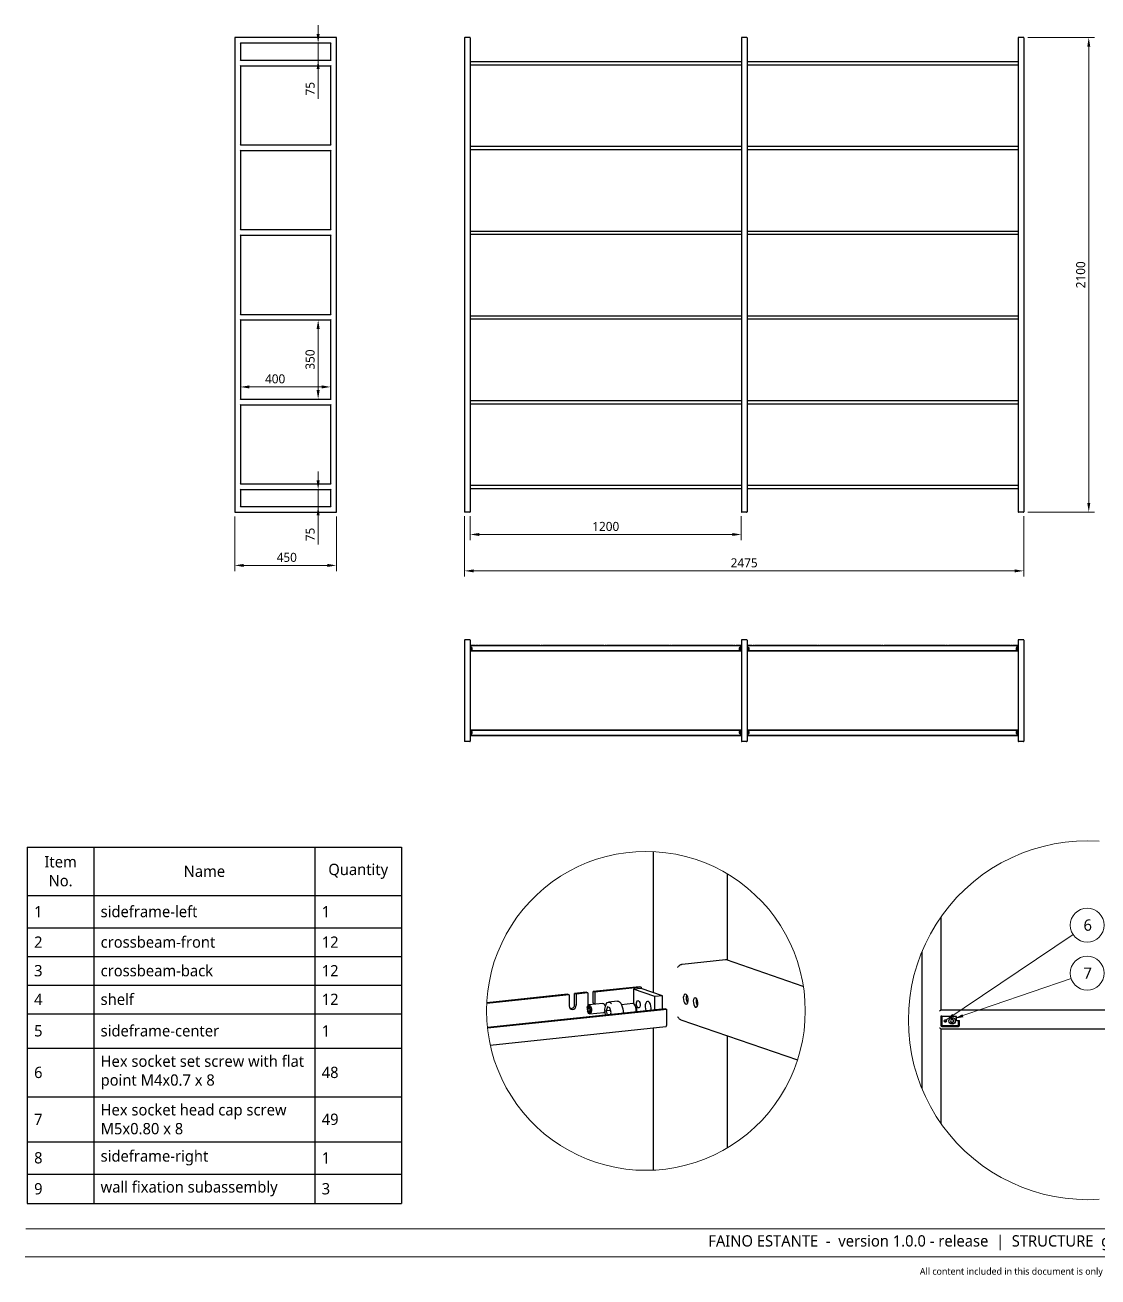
# Model space of a CAD drawing. Header units: inches. Extents: x 6 to 1987, y -21 to 287.
# Drawn here: x 282 to 519.4, y 5.5 to 282.5 of the extents above; entities that cross this region are included whole.
import ezdxf

# ---------------------------------------------------------------- set-up
doc = ezdxf.new("R2010")
doc.units = ezdxf.units.IN
doc.header["$LTSCALE"] = 12.7
doc.header["$MEASUREMENT"] = 0
doc.header["$PDMODE"] = 33
doc.header["$PDSIZE"] = 1
for name, color, linetype, lineweight in [('ANNOTATION_LINES', 7, 'Continuous', 13), ('ANNOTATION_TEXT', 7, 'Continuous', 25), ('BORDER_FRAME', 7, 'Continuous', 15), ('DETAIL_VIEW_BORDER', 7, 'Continuous', 15), ('SKETCHED_GEOMETRY', 251, 'Continuous', 13), ('VIEW_HATCHES', 7, 'Continuous', 13), ('Visible', 7, 'Continuous', 25)]:
    doc.layers.add(name, color=color, linetype=linetype, lineweight=lineweight)
doc.layers.add('TABLES', color=7, linetype='Continuous')
doc.styles.add('Onshape-Standard', font='NotoSans-Regular.ttf')
doc.styles.add('Onshape-Standard-BomTable-DataRow', font='Open Sans')
doc.styles.add('Onshape-Standard-BomTable-HeaderRow', font='Open Sans')
doc.styles.add('Onshape-Standard-Dimension', font='OpenSans-Regular.ttf')
doc.styles.add('Onshape-Standard-NoteStyle', font='Open Sans', dxfattribs={"height": 2.5})
doc.dimstyles.new('Onshape-ISO-25$0', dxfattribs={"dimtxt": 2, "dimasz": 2, "dimexe": 1.25, "dimexo": 1, "dimgap": 0.75, "dimtad": 1, "dimtxsty": 'Onshape-Standard-Dimension', "dimcen": 2.5, "dimclrd": 251, "dimclre": 251, "dimclrt": 251, "dimadec": 1, "dimazin": 0, "dimtfac": 1, "dimtmove": 0, "dimatfit": 3, "dimfxl": 1, "dimlwd": 13, "dimlwe": 13, "dimarcsym": 0})

# ---------------------------------------------------------------- blocks, each defined once
blk = doc.blocks.new('*T1')
at = {"layer": 'TABLES', "color": 0, "linetype": 'ByBlock', "lineweight": -2}
for p, q in [((0, 0), (82.82, 0)), ((0, 0), (0, -78.81)), ((14.72, 0), (14.72, -78.81)), ((63.65, 0), (63.65, -78.81)), ((82.82, 0), (82.82, -78.81)), ((0, -10.65), (82.82, -10.65)), ((0, -17.82), (82.82, -17.82)), ((0, -24.15), (82.82, -24.15)), ((0, -30.49), (82.82, -30.49)), ((0, -36.82), (82.82, -36.82)), ((0, -44.42), (82.82, -44.42)), ((0, -55.25), (82.82, -55.25)), ((0, -65.14), (82.82, -65.14)), ((0, -72.31), (82.82, -72.31)), ((0, -78.81), (82.82, -78.81))]:
    blk.add_line(p, q, dxfattribs=at)
at = {"layer": 'TABLES', "color": 0, "char_height": 2.5}
for s, insert, width, attachment_point, style in [('{Item No.}', (7.36, -5.33), 11.7168, 5, 'Onshape-Standard-BomTable-HeaderRow'), ('{Name}', (39.18, -5.33), 45.9346, 5, 'Onshape-Standard-BomTable-HeaderRow'), ('{Quantity}', (73.23, -5.33), 16.1672, 5, 'Onshape-Standard-BomTable-HeaderRow'), ('{1}', (1.5, -14.24), 11.7168, 4, 'Onshape-Standard-BomTable-DataRow'), ('{sideframe-left}', (16.22, -14.24), 45.9346, 4, 'Onshape-Standard-BomTable-DataRow'), ('{1}', (65.15, -14.24), 16.1672, 4, 'Onshape-Standard-BomTable-DataRow'), ('{2}', (1.5, -20.99), 11.7168, 4, 'Onshape-Standard-BomTable-DataRow'), ('{crossbeam-front}', (16.22, -20.99), 45.9346, 4, 'Onshape-Standard-BomTable-DataRow'), ('{12}', (65.15, -20.99), 16.1672, 4, 'Onshape-Standard-BomTable-DataRow'), ('{3}', (1.5, -27.32), 11.7168, 4, 'Onshape-Standard-BomTable-DataRow'), ('{crossbeam-back}', (16.22, -27.32), 45.9346, 4, 'Onshape-Standard-BomTable-DataRow'), ('{12}', (65.15, -27.32), 16.1672, 4, 'Onshape-Standard-BomTable-DataRow'), ('{4}', (1.5, -33.65), 11.7168, 4, 'Onshape-Standard-BomTable-DataRow'), ('{shelf}', (16.22, -33.65), 45.9346, 4, 'Onshape-Standard-BomTable-DataRow'), ('{12}', (65.15, -33.65), 16.1672, 4, 'Onshape-Standard-BomTable-DataRow'), ('{5}', (1.5, -40.62), 11.7168, 4, 'Onshape-Standard-BomTable-DataRow'), ('{sideframe-center}', (16.22, -40.62), 45.9346, 4, 'Onshape-Standard-BomTable-DataRow'), ('{1}', (65.15, -40.62), 16.1672, 4, 'Onshape-Standard-BomTable-DataRow'), ('{Hex socket set screw with flat point M4x0.7 x 8}', (16.22, -49.83), 45.9346, 4, 'Onshape-Standard-BomTable-DataRow'), ('{6}', (1.5, -49.83), 11.7168, 4, 'Onshape-Standard-BomTable-DataRow'), ('{48}', (65.15, -49.83), 16.1672, 4, 'Onshape-Standard-BomTable-DataRow'), ('{Hex socket head cap screw M5x0.80 x 8}', (16.22, -60.19), 45.9346, 4, 'Onshape-Standard-BomTable-DataRow'), ('{7}', (1.5, -60.19), 11.7168, 4, 'Onshape-Standard-BomTable-DataRow'), ('{49}', (65.15, -60.19), 16.1672, 4, 'Onshape-Standard-BomTable-DataRow'), ('{8}', (1.5, -68.72), 11.7168, 4, 'Onshape-Standard-BomTable-DataRow'), ('{sideframe-right}', (16.22, -68.72), 45.9346, 4, 'Onshape-Standard-BomTable-DataRow'), ('{1}', (65.15, -68.72), 16.1672, 4, 'Onshape-Standard-BomTable-DataRow'), ('{9}', (1.5, -75.56), 11.7168, 4, 'Onshape-Standard-BomTable-DataRow'), ('{wall fixation subassembly}', (16.22, -75.56), 45.9346, 4, 'Onshape-Standard-BomTable-DataRow'), ('{3}', (65.15, -75.56), 16.1672, 4, 'Onshape-Standard-BomTable-DataRow')]:
    blk.add_mtext(s, dxfattribs=dict(at, insert=insert, width=width, attachment_point=attachment_point, style=style))
blk = doc.blocks.new('*D2')
at = {"layer": 'ANNOTATION_TEXT', "color": 251, "lineweight": 13}
for p, q in [((503.95, 279.74), (518.66, 279.74)), ((517.41, 176.74), (517.41, 277.74)), ((503.95, 174.74), (518.66, 174.74))]:
    blk.add_line(p, q, dxfattribs=at)
at = {"layer": 'ANNOTATION_TEXT', "color": 251}
for points in [[(517.74, 277.74), (517.08, 277.74), (517.41, 279.74)], [(517.08, 176.74), (517.74, 176.74), (517.41, 174.74)]]:
    blk.add_solid(points, dxfattribs=at)
at = {"layer": 'Defpoints', "color": 0}
for p in [(502.95, 279.74), (517.41, 279.74), (502.95, 174.74)]:
    blk.add_point(p, dxfattribs=at)
at = {"layer": 'ANNOTATION_TEXT', "color": 251, "insert": (515.63, 227.24), "char_height": 2, "attachment_point": 5, "rotation": 90, "style": 'Onshape-Standard-Dimension'}
blk.add_mtext('2100', dxfattribs=at)
blk = doc.blocks.new('*D3')
at = {"layer": 'ANNOTATION_TEXT', "color": 251, "lineweight": 13}
for p, q in [((328.4, 173.74), (328.4, 161.7)), ((350.9, 173.74), (350.9, 161.7)), ((330.4, 162.95), (348.9, 162.95))]:
    blk.add_line(p, q, dxfattribs=at)
at = {"layer": 'ANNOTATION_TEXT', "color": 251}
for points in [[(330.4, 163.28), (330.4, 162.61), (328.4, 162.95)], [(348.9, 162.61), (348.9, 163.28), (350.9, 162.95)]]:
    blk.add_solid(points, dxfattribs=at)
at = {"layer": 'Defpoints', "color": 0}
for p in [(328.4, 174.74), (350.9, 174.74), (350.9, 162.95)]:
    blk.add_point(p, dxfattribs=at)
at = {"layer": 'ANNOTATION_TEXT', "color": 251, "insert": (339.93, 164.72), "char_height": 2, "attachment_point": 5, "style": 'Onshape-Standard-Dimension'}
blk.add_mtext('450', dxfattribs=at)
blk = doc.blocks.new('*D4')
at = {"layer": 'ANNOTATION_TEXT', "color": 251, "lineweight": 13}
for p, q in [((346.87, 181.74), (346.87, 183.74)), ((345.87, 179.74), (345.62, 179.74)), ((346.87, 175.99), (346.87, 179.74)), ((345.87, 175.99), (345.62, 175.99)), ((346.87, 175.99), (346.87, 167.59)), ((346.87, 173.99), (346.87, 171.99))]:
    blk.add_line(p, q, dxfattribs=at)
at = {"layer": 'ANNOTATION_TEXT', "color": 251}
for points in [[(346.53, 181.74), (347.2, 181.74), (346.87, 179.74)], [(347.2, 173.99), (346.53, 173.99), (346.87, 175.99)]]:
    blk.add_solid(points, dxfattribs=at)
at = {"layer": 'Defpoints', "color": 0}
for p in [(346.87, 179.74), (346.87, 179.74), (346.87, 175.99)]:
    blk.add_point(p, dxfattribs=at)
at = {"layer": 'ANNOTATION_TEXT', "color": 251, "insert": (345.1, 169.79), "char_height": 2, "attachment_point": 5, "rotation": 90, "style": 'Onshape-Standard-Dimension'}
blk.add_mtext('75', dxfattribs=at)
blk = doc.blocks.new('*D5')
at = {"layer": 'ANNOTATION_TEXT', "color": 251, "lineweight": 13}
for p, q in [((329.65, 200.74), (329.65, 203.68)), ((331.65, 202.43), (347.65, 202.43)), ((349.65, 200.74), (349.65, 203.68))]:
    blk.add_line(p, q, dxfattribs=at)
at = {"layer": 'ANNOTATION_TEXT', "color": 251}
for points in [[(331.65, 202.77), (331.65, 202.1), (329.65, 202.43)], [(347.65, 202.1), (347.65, 202.77), (349.65, 202.43)]]:
    blk.add_solid(points, dxfattribs=at)
at = {"layer": 'Defpoints', "color": 0}
for p in [(349.65, 202.43), (329.65, 199.74), (349.65, 199.74)]:
    blk.add_point(p, dxfattribs=at)
at = {"layer": 'ANNOTATION_TEXT', "color": 251, "insert": (337.35, 204.21), "char_height": 2, "attachment_point": 5, "style": 'Onshape-Standard-Dimension'}
blk.add_mtext('400', dxfattribs=at)
blk = doc.blocks.new('*D6')
at = {"layer": 'ANNOTATION_TEXT', "color": 251, "lineweight": 13}
for p, q in [((348.65, 217.24), (345.62, 217.24)), ((346.87, 201.74), (346.87, 215.24)), ((348.65, 199.74), (345.62, 199.74))]:
    blk.add_line(p, q, dxfattribs=at)
at = {"layer": 'ANNOTATION_TEXT', "color": 251}
for points in [[(347.2, 215.24), (346.53, 215.24), (346.87, 217.24)], [(346.53, 201.74), (347.2, 201.74), (346.87, 199.74)]]:
    blk.add_solid(points, dxfattribs=at)
at = {"layer": 'Defpoints', "color": 0}
for p in [(346.87, 217.24), (349.65, 217.24), (349.65, 199.74)]:
    blk.add_point(p, dxfattribs=at)
at = {"layer": 'ANNOTATION_TEXT', "color": 251, "insert": (345.09, 208.49), "char_height": 2, "attachment_point": 5, "rotation": 90, "style": 'Onshape-Standard-Dimension'}
blk.add_mtext('350', dxfattribs=at)
blk = doc.blocks.new('*D7')
at = {"layer": 'ANNOTATION_TEXT', "color": 251, "lineweight": 13}
for p, q in [((346.87, 280.49), (346.87, 282.49)), ((345.87, 278.49), (345.62, 278.49)), ((346.87, 278.49), (346.87, 274.74)), ((345.87, 274.74), (345.62, 274.74)), ((346.87, 274.74), (346.87, 266.2)), ((346.87, 272.74), (346.87, 270.74))]:
    blk.add_line(p, q, dxfattribs=at)
at = {"layer": 'ANNOTATION_TEXT', "color": 251}
for points in [[(346.53, 280.49), (347.2, 280.49), (346.87, 278.49)], [(347.2, 272.74), (346.53, 272.74), (346.87, 274.74)]]:
    blk.add_solid(points, dxfattribs=at)
at = {"layer": 'Defpoints', "color": 0}
for p in [(346.87, 278.49), (346.87, 274.74), (346.87, 274.74)]:
    blk.add_point(p, dxfattribs=at)
at = {"layer": 'ANNOTATION_TEXT', "color": 251, "insert": (345.1, 268.4), "char_height": 2, "attachment_point": 5, "rotation": 90, "style": 'Onshape-Standard-Dimension'}
blk.add_mtext('75', dxfattribs=at)
blk = doc.blocks.new('*D8')
at = {"layer": 'ANNOTATION_TEXT', "color": 251, "lineweight": 13}
for p, q in [((380.52, 173.81), (380.52, 168.54)), ((440.52, 173.81), (440.52, 168.54)), ((382.52, 169.79), (438.52, 169.79))]:
    blk.add_line(p, q, dxfattribs=at)
at = {"layer": 'ANNOTATION_TEXT', "color": 251}
for points in [[(382.52, 170.12), (382.52, 169.46), (380.52, 169.79)], [(438.52, 169.46), (438.52, 170.12), (440.52, 169.79)]]:
    blk.add_solid(points, dxfattribs=at)
at = {"layer": 'Defpoints', "color": 0}
for p in [(380.52, 174.81), (440.52, 174.81), (440.52, 169.79)]:
    blk.add_point(p, dxfattribs=at)
at = {"layer": 'ANNOTATION_TEXT', "color": 251, "insert": (410.52, 171.56), "char_height": 2, "attachment_point": 5, "style": 'Onshape-Standard-Dimension'}
blk.add_mtext('1200', dxfattribs=at)
blk = doc.blocks.new('*D9')
at = {"layer": 'ANNOTATION_TEXT', "color": 251, "lineweight": 13}
for p, q in [((379.27, 173.81), (379.27, 160.49)), ((503.02, 173.81), (503.02, 160.49)), ((381.27, 161.74), (501.02, 161.74))]:
    blk.add_line(p, q, dxfattribs=at)
at = {"layer": 'ANNOTATION_TEXT', "color": 251}
for points in [[(381.27, 162.07), (381.27, 161.4), (379.27, 161.74)], [(501.02, 161.4), (501.02, 162.07), (503.02, 161.74)]]:
    blk.add_solid(points, dxfattribs=at)
at = {"layer": 'Defpoints', "color": 0}
for p in [(379.27, 174.81), (503.02, 174.81), (503.02, 161.74)]:
    blk.add_point(p, dxfattribs=at)
at = {"layer": 'ANNOTATION_TEXT', "color": 251, "insert": (441.15, 163.51), "char_height": 2, "attachment_point": 5, "style": 'Onshape-Standard-Dimension'}
blk.add_mtext('2475', dxfattribs=at)

msp = doc.modelspace()

# ---------------------------------------------------------------- linework, layer by layer
at = {"layer": 'ANNOTATION_LINES', "color": 251}
for p, q in [((485.75752, 62.34617, -369.25372), (513.95504, 81.27088, 369.25372)), ((487.65737, 62.68513, -368.87872), (513.52044, 71.52804, 368.87872))]:
    msp.add_line(p, q, dxfattribs=at)
for centre in [(517.06877, 83.36066), (517.06877, 72.74125)]:
    msp.add_circle(centre, 3.75, dxfattribs=at)
for points in [[(487.60394, 63.18394), (485.75752, 62.34617), (487.23242, 63.7375)], [(489.65765, 63.01677), (487.65737, 62.68513), (489.44197, 63.64758)]]:
    msp.add_solid(points, dxfattribs=at)
at = {"layer": 'BORDER_FRAME'}
msp.add_line((682, 10), (282, 10), dxfattribs=at)
at = {"layer": 'DETAIL_VIEW_BORDER', "flags": 128}
msp.add_lwpolyline([(519.67523, 101.96716), (517.1822, 102.04551), (514.68917, 101.96716), (512.20599, 101.73243), (509.74244, 101.34224), (507.30825, 100.79814), (504.91303, 100.10226), (502.56623, 99.25736), (500.27712, 98.26677), (498.05472, 97.1344), (495.9078, 95.86472), (493.84485, 94.46274), (491.874, 92.93399), (490.00303, 91.28451), (488.23933, 89.52081), (486.58984, 87.64984), (485.0611, 85.67899), (483.65912, 83.61603), (482.38944, 81.46912), (481.25707, 79.24672), (480.26648, 76.95761), (479.42158, 74.61081), (478.7257, 72.21559), (478.1816, 69.7814), (477.79141, 67.31785), (477.55668, 64.83466), (477.47833, 62.34164), (477.55668, 59.84861), (477.79141, 57.36542), (478.1816, 54.90187), (478.7257, 52.46769), (479.42158, 50.07247), (480.26648, 47.72567), (481.25707, 45.43655), (482.38944, 43.21415), (483.65912, 41.06724), (485.0611, 39.00429), (486.58984, 37.03344), (488.23933, 35.16247), (490.00303, 33.39876), (491.874, 31.74928), (493.84485, 30.22053), (495.9078, 28.81855), (498.05472, 27.54887), (500.27712, 26.4165), (502.56623, 25.42591), (504.91303, 24.58101), (507.30825, 23.88514), (509.74244, 23.34103), (512.20599, 22.95085), (514.68917, 22.71612), (517.1822, 22.63777), (519.67523, 22.71612)], dxfattribs=at)
msp.add_lwpolyline([(454.67054, 64.39865), (454.60094, 66.61322), (454.39243, 68.81905), (454.04582, 71.00743), (453.56249, 73.16973), (452.94434, 75.29742), (452.19381, 77.38209), (451.31387, 79.41553), (450.30798, 81.3897), (449.18011, 83.29681), (447.93473, 85.12934), (446.57673, 86.88006), (445.11149, 88.54205), (443.54478, 90.10876), (441.88278, 91.574), (440.13207, 92.932), (438.29954, 94.17739), (436.39242, 95.30525), (434.41825, 96.31114), (432.38482, 97.19109), (430.30014, 97.94161), (428.17246, 98.55976), (426.01016, 99.0431), (423.82177, 99.3897), (421.61594, 99.59821), (419.40137, 99.66781), (417.1868, 99.59821), (414.98098, 99.3897), (412.79259, 99.0431), (410.63029, 98.55976), (408.5026, 97.94161), (406.41793, 97.19109), (404.38449, 96.31114), (402.41033, 95.30525), (400.50321, 94.17739), (398.67068, 92.932), (396.91996, 91.574), (395.25797, 90.10876), (393.69126, 88.54205), (392.22602, 86.88006), (390.86802, 85.12934), (389.62264, 83.29681), (388.49477, 81.3897), (387.48888, 79.41553), (386.60894, 77.38209), (385.85841, 75.29742), (385.24026, 73.16973), (384.75693, 71.00743), (384.41032, 68.81905), (384.20181, 66.61322), (384.13221, 64.39865), (384.20181, 62.18408), (384.41032, 59.97825), (384.75693, 57.78987), (385.24026, 55.62756), (385.85841, 53.49988), (386.60894, 51.4152), (387.48888, 49.38177), (388.49477, 47.4076), (389.62264, 45.50049), (390.86802, 43.66796), (392.22602, 41.91724), (393.69126, 40.25525), (395.25797, 38.68854), (396.91996, 37.22329), (398.67068, 35.8653), (400.50321, 34.61991), (402.41033, 33.49205), (404.38449, 32.48616), (406.41793, 31.60621), (408.5026, 30.85568), (410.63029, 30.23753), (412.79259, 29.7542), (414.98098, 29.40759), (417.1868, 29.19908), (419.40137, 29.12949), (421.61594, 29.19908), (423.82177, 29.40759), (426.01016, 29.7542), (428.17246, 30.23753), (430.30014, 30.85568), (432.38482, 31.60621), (434.41825, 32.48616), (436.39242, 33.49205), (438.29954, 34.61991), (440.13207, 35.8653), (441.88278, 37.22329), (443.54478, 38.68854), (445.11149, 40.25525), (446.57673, 41.91724), (447.93473, 43.66796), (449.18011, 45.50049), (450.30798, 47.4076), (451.31387, 49.38177), (452.19381, 51.4152), (452.94434, 53.49988), (453.56249, 55.62756), (454.04582, 57.78987), (454.39243, 59.97825), (454.60094, 62.18408)], close=True, dxfattribs=at)
at = {"layer": 'SKETCHED_GEOMETRY'}
msp.add_line((682, 16.17802), (282.16999, 16.17802), dxfattribs=at)
at = {"layer": 'VIEW_HATCHES', "color": 7, "linetype": 'Continuous', "lineweight": 13}
msp.add_line((486.91248, 60.92951), (486.7851, 61.17951), dxfattribs=at)
at = {"layer": 'Visible'}
for p, q in [((350.90158, 279.73944), (328.40158, 279.73944)), ((328.40158, 279.73944), (328.40158, 174.73944)), ((328.40158, 279.73944), (328.47658, 279.66444)), ((350.90158, 279.73944), (350.82658, 279.66444)), ((350.90158, 174.73944), (350.90158, 279.73944)), ((380.4498, 279.73944), (379.3498, 279.73944)), ((441.6998, 279.73944), (440.5998, 279.73944)), ((502.9498, 279.73944), (501.8498, 279.73944)), ((329.57658, 278.56444), (329.65158, 278.48944)), ((349.65158, 278.48944), (329.65158, 278.48944)), ((329.65158, 278.48944), (329.65158, 274.73944)), ((349.72658, 278.56444), (349.65158, 278.48944)), ((349.65158, 274.73944), (349.65158, 278.48944)), ((379.2748, 279.66444), (379.2748, 174.81444)), ((380.5248, 279.66444), (380.5248, 174.81444)), ((440.5248, 279.66444), (440.5248, 174.81444)), ((441.7748, 279.66444), (441.7748, 174.81444)), ((501.7748, 279.66444), (501.7748, 174.81444)), ((503.0248, 279.66444), (503.0248, 174.81444)), ((329.65158, 274.73944), (329.57658, 274.66444)), ((329.65158, 274.73944), (349.65158, 274.73944)), ((349.72658, 274.66444), (349.65158, 274.73944)), ((440.5248, 274.33944), (380.5248, 274.33944)), ((501.7748, 274.33944), (441.7748, 274.33944)), ((329.57658, 273.56444), (329.65158, 273.48944)), ((329.65158, 273.48944), (329.65158, 255.98944)), ((329.65158, 273.48944), (349.65158, 273.48944)), ((349.65158, 273.48944), (349.72658, 273.56444)), ((349.65158, 255.98944), (349.65158, 273.48944)), ((440.5248, 273.63944), (380.5248, 273.63944)), ((501.7748, 273.63944), (441.7748, 273.63944)), ((329.65158, 255.98944), (329.57658, 255.91444)), ((329.57658, 254.81444), (329.65158, 254.73944)), ((329.65158, 255.98944), (349.65158, 255.98944)), ((349.72658, 255.91444), (349.65158, 255.98944)), ((349.65158, 254.73944), (349.72658, 254.81444)), ((440.5248, 255.58944), (380.5248, 255.58944)), ((440.5248, 254.88944), (380.5248, 254.88944)), ((501.7748, 255.58944), (441.7748, 255.58944)), ((501.7748, 254.88944), (441.7748, 254.88944)), ((329.65158, 254.73944), (329.65158, 237.23944)), ((329.65158, 254.73944), (349.65158, 254.73944)), ((349.65158, 237.23944), (349.65158, 254.73944)), ((329.65158, 237.23944), (329.57658, 237.16444)), ((329.57658, 236.06444), (329.65158, 235.98944)), ((329.65158, 237.23944), (349.65158, 237.23944)), ((329.65158, 235.98944), (329.65158, 218.48944)), ((329.65158, 235.98944), (349.65158, 235.98944)), ((349.72658, 237.16444), (349.65158, 237.23944)), ((349.65158, 235.98944), (349.72658, 236.06444)), ((349.65158, 218.48944), (349.65158, 235.98944)), ((440.5248, 236.83944), (380.5248, 236.83944)), ((440.5248, 236.13944), (380.5248, 236.13944)), ((501.7748, 236.83944), (441.7748, 236.83944)), ((501.7748, 236.13944), (441.7748, 236.13944)), ((329.65158, 218.48944), (329.57658, 218.41444)), ((329.57658, 217.31444), (329.65158, 217.23944)), ((329.65158, 218.48944), (349.65158, 218.48944)), ((329.65158, 217.23944), (329.65158, 199.73944)), ((329.65158, 217.23944), (349.65158, 217.23944)), ((349.72658, 218.41444), (349.65158, 218.48944)), ((349.65158, 217.23944), (349.72658, 217.31444)), ((349.65158, 199.73944), (349.65158, 217.23944)), ((440.5248, 218.08944), (380.5248, 218.08944)), ((440.5248, 217.38944), (380.5248, 217.38944)), ((501.7748, 218.08944), (441.7748, 218.08944)), ((501.7748, 217.38944), (441.7748, 217.38944)), ((329.65158, 199.73944), (329.57658, 199.66444)), ((329.65158, 199.73944), (349.65158, 199.73944)), ((349.72658, 199.66444), (349.65158, 199.73944)), ((329.57658, 198.56444), (329.65158, 198.48944)), ((329.65158, 198.48944), (329.65158, 180.98944)), ((329.65158, 198.48944), (349.65158, 198.48944)), ((349.65158, 198.48944), (349.72658, 198.56444)), ((349.65158, 180.98944), (349.65158, 198.48944)), ((440.5248, 199.33944), (380.5248, 199.33944)), ((440.5248, 198.63944), (380.5248, 198.63944)), ((501.7748, 199.33944), (441.7748, 199.33944)), ((501.7748, 198.63944), (441.7748, 198.63944)), ((329.65158, 180.98944), (329.57658, 180.91444)), ((329.65158, 180.98944), (349.65158, 180.98944)), ((349.72658, 180.91444), (349.65158, 180.98944)), ((440.5248, 180.58944), (380.5248, 180.58944)), ((501.7748, 180.58944), (441.7748, 180.58944)), ((329.57658, 179.81444), (329.65158, 179.73944)), ((329.65158, 179.73944), (329.65158, 175.98944)), ((329.65158, 179.73944), (349.65158, 179.73944)), ((349.65158, 179.73944), (349.72658, 179.81444)), ((349.65158, 175.98944), (349.65158, 179.73944)), ((440.5248, 179.88944), (380.5248, 179.88944)), ((501.7748, 179.88944), (441.7748, 179.88944)), ((328.40158, 174.73944), (328.47658, 174.81444)), ((328.40158, 174.73944), (350.90158, 174.73944)), ((329.57658, 175.91444), (329.65158, 175.98944)), ((329.65158, 175.98944), (349.65158, 175.98944)), ((349.72658, 175.91444), (349.65158, 175.98944)), ((350.90158, 174.73944), (350.82658, 174.81444)), ((380.4498, 174.73944), (379.3498, 174.73944)), ((441.6998, 174.73944), (440.5998, 174.73944)), ((502.9498, 174.73944), (501.8498, 174.73944)), ((379.2748, 146.43272), (379.2748, 124.08272)), ((380.4498, 146.50772), (379.3498, 146.50772)), ((380.5248, 146.43272), (380.5248, 124.08272)), ((381.6998, 145.25772), (380.5248, 145.25772)), ((381.6998, 145.18272), (380.5248, 145.18272)), ((380.7248, 144.20772), (380.5248, 144.20772)), ((440.5248, 144.08272), (380.5248, 144.08272)), ((380.7248, 144.20772), (380.7248, 145.18272)), ((380.9498, 144.72022), (380.7248, 144.72022)), ((380.7248, 144.29522), (380.9498, 144.29522)), ((380.7248, 144.08272), (380.7248, 144.20772)), ((380.9748, 144.32022), (380.9748, 144.69522)), ((381.6998, 145.18272), (381.6998, 145.25772)), ((381.6998, 145.25772), (381.8748, 145.25772)), ((381.8748, 145.18272), (381.6998, 145.18272)), ((381.8748, 145.18272), (381.8748, 145.25772)), ((382.1748, 145.25772), (381.8748, 145.25772)), ((382.1748, 145.18272), (381.8748, 145.18272)), ((382.1748, 145.18272), (382.1748, 145.25772)), ((382.1748, 145.25772), (382.3498, 145.25772)), ((382.3498, 145.18272), (382.1748, 145.18272)), ((395.9498, 145.25772), (382.3498, 145.25772)), ((382.3498, 145.18272), (382.3498, 145.25772)), ((395.9498, 145.18272), (382.3498, 145.18272)), ((395.9498, 145.18272), (395.9498, 145.25772)), ((395.9498, 145.25772), (396.1248, 145.25772)), ((396.1248, 145.18272), (395.9498, 145.18272)), ((396.1248, 145.18272), (396.1248, 145.25772)), ((396.4248, 145.25772), (396.1248, 145.25772)), ((396.4248, 145.18272), (396.1248, 145.18272)), ((396.4248, 145.18272), (396.4248, 145.25772)), ((396.4248, 145.25772), (396.5998, 145.25772)), ((396.5998, 145.18272), (396.4248, 145.18272)), ((396.5998, 145.18272), (396.5998, 145.25772)), ((410.1998, 145.25772), (396.5998, 145.25772)), ((410.1998, 145.18272), (396.5998, 145.18272)), ((410.1998, 145.18272), (410.1998, 145.25772)), ((410.1998, 145.25772), (410.3748, 145.25772)), ((410.3748, 145.18272), (410.1998, 145.18272)), ((410.6748, 145.25772), (410.3748, 145.25772)), ((410.3748, 145.18272), (410.3748, 145.25772)), ((410.6748, 145.18272), (410.3748, 145.18272)), ((410.6748, 145.18272), (410.6748, 145.25772)), ((410.6748, 145.25772), (410.8498, 145.25772)), ((410.8498, 145.18272), (410.6748, 145.18272)), ((410.8498, 145.18272), (410.8498, 145.25772)), ((424.4498, 145.25772), (410.8498, 145.25772)), ((424.4498, 145.18272), (410.8498, 145.18272)), ((424.4498, 145.18272), (424.4498, 145.25772)), ((424.4498, 145.25772), (424.6248, 145.25772)), ((424.6248, 145.18272), (424.4498, 145.18272)), ((424.6248, 145.18272), (424.6248, 145.25772)), ((424.9248, 145.25772), (424.6248, 145.25772)), ((424.9248, 145.18272), (424.6248, 145.18272)), ((424.9248, 145.18272), (424.9248, 145.25772)), ((424.9248, 145.25772), (425.0998, 145.25772)), ((425.0998, 145.18272), (424.9248, 145.18272)), ((425.0998, 145.18272), (425.0998, 145.25772)), ((438.6998, 145.25772), (425.0998, 145.25772)), ((438.6998, 145.18272), (425.0998, 145.18272)), ((438.6998, 145.18272), (438.6998, 145.25772)), ((438.6998, 145.25772), (438.8748, 145.25772)), ((438.8748, 145.18272), (438.6998, 145.18272)), ((438.8748, 145.18272), (438.8748, 145.25772)), ((439.1748, 145.25772), (438.8748, 145.25772)), ((439.1748, 145.18272), (438.8748, 145.18272)), ((439.1748, 145.18272), (439.1748, 145.25772)), ((439.1748, 145.25772), (439.3498, 145.25772)), ((439.3498, 145.18272), (439.1748, 145.18272)), ((440.5248, 145.25772), (439.3498, 145.25772)), ((439.3498, 145.18272), (439.3498, 145.25772)), ((440.5248, 145.18272), (439.3498, 145.18272)), ((440.0748, 144.69522), (440.0748, 144.32022)), ((440.3248, 144.72022), (440.0998, 144.72022)), ((440.0998, 144.29522), (440.3248, 144.29522)), ((440.3248, 144.20772), (440.3248, 145.18272)), ((440.3248, 144.08272), (440.3248, 144.20772)), ((440.5248, 144.20772), (440.3248, 144.20772)), ((440.5248, 146.43272), (440.5248, 124.08272)), ((441.6998, 146.50772), (440.5998, 146.50772)), ((441.7748, 146.43272), (441.7748, 124.08272)), ((442.9498, 145.25772), (441.7748, 145.25772)), ((442.9498, 145.18272), (441.7748, 145.18272)), ((441.9748, 144.20772), (441.7748, 144.20772)), ((501.7748, 144.08272), (441.7748, 144.08272)), ((441.9748, 144.20772), (441.9748, 145.18272)), ((442.1998, 144.72022), (441.9748, 144.72022)), ((441.9748, 144.29522), (442.1998, 144.29522)), ((441.9748, 144.08272), (441.9748, 144.20772)), ((442.2248, 144.32022), (442.2248, 144.69522)), ((442.9498, 145.18272), (442.9498, 145.25772)), ((442.9498, 145.25772), (443.1248, 145.25772)), ((443.1248, 145.18272), (442.9498, 145.18272)), ((443.4248, 145.25772), (443.1248, 145.25772)), ((443.1248, 145.18272), (443.1248, 145.25772)), ((443.4248, 145.18272), (443.1248, 145.18272)), ((443.4248, 145.18272), (443.4248, 145.25772)), ((443.4248, 145.25772), (443.5998, 145.25772)), ((443.5998, 145.18272), (443.4248, 145.18272)), ((457.1998, 145.25772), (443.5998, 145.25772)), ((443.5998, 145.18272), (443.5998, 145.25772)), ((457.1998, 145.18272), (443.5998, 145.18272)), ((457.1998, 145.18272), (457.1998, 145.25772)), ((457.1998, 145.25772), (457.3748, 145.25772)), ((457.3748, 145.18272), (457.1998, 145.18272)), ((457.6748, 145.25772), (457.3748, 145.25772)), ((457.3748, 145.18272), (457.3748, 145.25772)), ((457.6748, 145.18272), (457.3748, 145.18272)), ((457.6748, 145.18272), (457.6748, 145.25772)), ((457.6748, 145.25772), (457.8498, 145.25772)), ((457.8498, 145.18272), (457.6748, 145.18272)), ((471.4498, 145.25772), (457.8498, 145.25772)), ((457.8498, 145.18272), (457.8498, 145.25772)), ((471.4498, 145.18272), (457.8498, 145.18272)), ((471.4498, 145.18272), (471.4498, 145.25772)), ((471.4498, 145.25772), (471.6248, 145.25772)), ((471.6248, 145.18272), (471.4498, 145.18272)), ((471.6248, 145.18272), (471.6248, 145.25772)), ((471.9248, 145.25772), (471.6248, 145.25772)), ((471.9248, 145.18272), (471.6248, 145.18272)), ((471.9248, 145.18272), (471.9248, 145.25772)), ((471.9248, 145.25772), (472.0998, 145.25772)), ((472.0998, 145.18272), (471.9248, 145.18272)), ((472.0998, 145.18272), (472.0998, 145.25772)), ((485.6998, 145.25772), (472.0998, 145.25772)), ((485.6998, 145.18272), (472.0998, 145.18272)), ((485.6998, 145.18272), (485.6998, 145.25772)), ((485.6998, 145.25772), (485.8748, 145.25772)), ((485.8748, 145.18272), (485.6998, 145.18272)), ((486.1748, 145.25772), (485.8748, 145.25772)), ((485.8748, 145.18272), (485.8748, 145.25772)), ((486.1748, 145.18272), (485.8748, 145.18272)), ((486.1748, 145.18272), (486.1748, 145.25772)), ((486.1748, 145.25772), (486.3498, 145.25772)), ((486.3498, 145.18272), (486.1748, 145.18272)), ((486.3498, 145.18272), (486.3498, 145.25772)), ((499.9498, 145.25772), (486.3498, 145.25772)), ((499.9498, 145.18272), (486.3498, 145.18272)), ((499.9498, 145.18272), (499.9498, 145.25772)), ((499.9498, 145.25772), (500.1248, 145.25772)), ((500.1248, 145.18272), (499.9498, 145.18272)), ((500.4248, 145.25772), (500.1248, 145.25772)), ((500.1248, 145.18272), (500.1248, 145.25772)), ((500.4248, 145.18272), (500.1248, 145.18272)), ((500.4248, 145.18272), (500.4248, 145.25772)), ((500.4248, 145.25772), (500.5998, 145.25772)), ((500.5998, 145.18272), (500.4248, 145.18272)), ((500.5998, 145.18272), (500.5998, 145.25772)), ((501.7748, 145.25772), (500.5998, 145.25772)), ((501.7748, 145.18272), (500.5998, 145.18272)), ((501.3248, 144.69522), (501.3248, 144.32022)), ((501.5748, 144.72022), (501.3498, 144.72022)), ((501.3498, 144.29522), (501.5748, 144.29522)), ((501.5748, 144.20772), (501.5748, 145.18272)), ((501.5748, 144.08272), (501.5748, 144.20772)), ((501.7748, 144.20772), (501.5748, 144.20772)), ((501.7748, 146.43272), (501.7748, 124.08272)), ((502.9498, 146.50772), (501.8498, 146.50772)), ((503.0248, 146.43272), (503.0248, 124.08272)), ((440.5248, 144.00772), (380.5248, 144.00772)), ((501.7748, 144.00772), (441.7748, 144.00772)), ((440.5248, 126.50772), (380.5248, 126.50772)), ((440.5248, 126.43272), (380.5248, 126.43272)), ((380.7248, 126.30772), (380.5248, 126.30772)), ((440.5248, 125.33272), (380.5248, 125.33272)), ((440.5248, 125.25772), (380.5248, 125.25772)), ((380.7248, 126.43272), (380.7248, 126.30772)), ((380.7248, 126.30772), (380.7248, 125.33272)), ((380.9498, 126.22022), (380.7248, 126.22022)), ((380.7248, 125.79522), (380.9498, 125.79522)), ((380.9748, 125.82022), (380.9748, 126.19522)), ((440.0748, 126.19522), (440.0748, 125.82022)), ((440.3248, 126.22022), (440.0998, 126.22022)), ((440.0998, 125.79522), (440.3248, 125.79522)), ((440.3248, 126.43272), (440.3248, 126.30772)), ((440.3248, 126.30772), (440.3248, 125.33272)), ((440.5248, 126.30772), (440.3248, 126.30772)), ((501.7748, 126.50772), (441.7748, 126.50772)), ((501.7748, 126.43272), (441.7748, 126.43272)), ((441.9748, 126.30772), (441.7748, 126.30772)), ((501.7748, 125.33272), (441.7748, 125.33272)), ((501.7748, 125.25772), (441.7748, 125.25772)), ((441.9748, 126.43272), (441.9748, 126.30772)), ((441.9748, 126.30772), (441.9748, 125.33272)), ((442.1998, 126.22022), (441.9748, 126.22022)), ((441.9748, 125.79522), (442.1998, 125.79522)), ((442.2248, 125.82022), (442.2248, 126.19522)), ((501.3248, 126.19522), (501.3248, 125.82022)), ((501.5748, 126.22022), (501.3498, 126.22022)), ((501.3498, 125.79522), (501.5748, 125.79522)), ((501.5748, 126.43272), (501.5748, 126.30772)), ((501.5748, 126.30772), (501.5748, 125.33272)), ((501.7748, 126.30772), (501.5748, 126.30772)), ((380.4498, 124.00772), (379.3498, 124.00772)), ((441.6998, 124.00772), (440.5998, 124.00772)), ((502.9498, 124.00772), (501.8498, 124.00772))]:
    msp.add_line(p, q, dxfattribs=at)
at = {"layer": 'Visible', "color": 7}
for p, q in [((420.9833, 99.6181), (420.9833, 68.48752)), ((437.43372, 75.60851), (437.43372, 94.68943)), ((484.6613, 85.0907), (484.6613, 64.59617)), ((437.04682, 75.68476), (427.42191, 74.67117)), ((454.23229, 69.83011), (437.26476, 75.66663)), ((480.49463, 77.48484), (480.49463, 47.19844)), ((418.01575, 69.75373), (407.73459, 68.67104)), ((418.37885, 69.62883), (408.0977, 68.54614)), ((418.37885, 69.3834), (416.62887, 69.19911)), ((418.37885, 69.62883), (418.01575, 69.75373)), ((418.37885, 69.62883), (418.37885, 69.3834)), ((423.09919, 67.75969), (418.37885, 69.3834)), ((402.41025, 67.9472), (384.18341, 66.02775)), ((402.04715, 68.0721), (384.18855, 66.19143)), ((402.41025, 67.9472), (402.04715, 68.0721)), ((402.41025, 67.9472), (402.41025, 65.4929)), ((406.20336, 68.50978), (403.57838, 68.23335)), ((403.57838, 65.77905), (403.57838, 68.23335)), ((403.94149, 68.10845), (403.57838, 68.23335)), ((406.56646, 68.38488), (403.94149, 68.10845)), ((403.94149, 68.10845), (403.94149, 65.65415)), ((406.56646, 68.38488), (406.20336, 68.50978)), ((406.56646, 68.38488), (406.56646, 65.93058)), ((407.73459, 66.21674), (407.73459, 68.67104)), ((408.0977, 68.54614), (407.73459, 68.67104)), ((408.0977, 68.54614), (408.0977, 66.09183)), ((413.11181, 66.55208), (411.14308, 66.34475)), ((416.62887, 69.19911), (416.62887, 66.01962)), ((421.34921, 67.5754), (416.62887, 69.19911)), ((423.09919, 67.75969), (421.34921, 67.5754)), ((421.34921, 64.63024), (421.34921, 67.5754)), ((423.09919, 64.81453), (423.09919, 67.75969)), ((423.70437, 64.85179), (384.34148, 60.70653)), ((424.06747, 64.72689), (384.35675, 60.545)), ((406.39729, 65.04191), (406.39237, 64.97415)), ((406.45228, 64.40524), (406.47121, 64.33999)), ((406.64102, 65.26638), (406.50126, 64.82359)), ((406.99689, 64.87579), (406.50126, 64.82359)), ((406.50126, 64.82359), (406.64102, 64.28466)), ((406.92054, 65.17023), (406.64102, 65.26638)), ((406.96154, 64.31841), (406.64102, 64.28466)), ((406.64102, 64.28466), (406.92054, 64.18851)), ((409.8479, 66.05597), (406.77178, 65.73203)), ((407.0603, 64.6313), (406.92054, 65.17023)), ((406.92054, 64.18851), (407.0603, 64.6313)), ((406.98124, 63.74302), (410.05735, 64.06697)), ((410.38525, 65.63589), (410.11983, 65.92526)), ((410.86736, 65.28627), (410.58784, 64.4007)), ((411.57911, 64.50509), (410.58784, 64.4007)), ((410.58784, 64.4007), (410.82265, 63.49523)), ((411.4264, 65.09397), (410.86736, 65.28627)), ((411.70591, 64.0161), (411.4264, 65.09397)), ((411.56622, 63.57354), (411.70591, 64.0161)), ((416.51397, 66.03051), (414.01572, 65.76743)), ((417.00713, 65.70007), (416.85389, 65.86713)), ((423.09919, 64.81453), (421.34921, 64.63024)), ((421.40812, 64.60998), (421.34921, 64.63024)), ((423.1581, 64.79427), (423.09919, 64.81453)), ((423.70437, 64.85179), (424.06747, 64.72689)), ((424.06747, 61.5363), (424.06747, 64.72689)), ((484.6613, 64.59617), (551.32797, 64.59617)), ((427.15193, 62.43569), (452.96116, 53.55778)), ((484.9113, 63.26284), (484.6613, 63.26284)), ((484.6613, 63.26284), (484.6613, 61.17951)), ((484.9113, 63.26284), (484.9113, 61.17951)), ((488.1613, 63.17951), (484.9113, 63.17951)), ((484.9113, 61.17951), (488.57797, 61.17951)), ((484.9113, 60.92951), (488.57797, 60.92951)), ((485.56507, 62.34617), (485.46885, 62.17951)), ((485.46885, 62.17951), (485.56507, 62.01284)), ((485.75752, 62.34617), (485.56507, 62.34617)), ((485.56507, 62.01284), (485.75752, 62.01284)), ((485.85375, 62.17951), (485.75752, 62.34617)), ((485.75752, 62.01284), (485.85375, 62.17951)), ((486.96885, 62.51284), (486.7764, 62.17951)), ((486.7764, 62.17951), (486.96885, 61.84617)), ((487.35375, 62.51284), (486.96885, 62.51284)), ((486.96885, 61.84617), (487.35375, 61.84617)), ((487.5462, 62.17951), (487.35375, 62.51284)), ((487.35375, 61.84617), (487.5462, 62.17951)), ((488.1613, 62.17951), (488.1613, 63.17951)), ((488.57797, 62.17951), (488.1613, 62.17951)), ((488.57797, 61.17951), (488.57797, 62.26284)), ((488.57797, 62.26284), (488.82797, 62.26284)), ((488.82797, 61.17951), (488.82797, 62.26284)), ((384.97189, 56.82818), (423.78291, 60.91532)), ((420.9833, 60.6205), (420.9833, 29.1792)), ((437.43372, 34.10787), (437.43372, 58.89894)), ((484.6613, 60.42951), (484.6613, 39.59257)), ((484.6613, 60.42951), (551.32797, 60.42951))]:
    msp.add_line(p, q, dxfattribs=at)
at = {"layer": 'Visible', "color": 7, "flags": 128}
for points in [[(437.26476, 75.66663), (437.16448, 75.68678), (437.04682, 75.68476)], [(427.42191, 74.67117), (427.30244, 74.64988), (427.17557, 74.61066), (427.04514, 74.5547), (426.91514, 74.48371), (426.7895, 74.39983), (426.67204, 74.30562), (426.56633, 74.20395), (426.47559, 74.09789), (426.40257, 73.99067)], [(484.6613, 64.59617), (484.65649, 64.59137), (484.64227, 64.57714), (484.61917, 64.55404), (484.58808, 64.52295), (484.55019, 64.48507), (484.50697, 64.44184), (484.46007, 64.39495), (484.4113, 64.34617)], [(426.40257, 63.19174), (426.47345, 63.04705), (426.56121, 62.90852), (426.66331, 62.78015), (426.77681, 62.66564), (426.89844, 62.56828), (427.0247, 62.49088), (427.15193, 62.43569)], [(484.4113, 60.67951), (484.46007, 60.63073), (484.50697, 60.58384), (484.55019, 60.54061), (484.58808, 60.50273), (484.61917, 60.47164), (484.64227, 60.44854), (484.65649, 60.43431), (484.6613, 60.42951)]]:
    msp.add_lwpolyline(points, dxfattribs=at)
at = {"layer": 'Visible', "color": 7}
for centre, radius in [((485.6613, 62.17951), 0.275), ((485.6613, 62.17951), 0.27017), ((487.1613, 62.17951), 0.70833)]:
    msp.add_circle(centre, radius, dxfattribs=at)
at = {"layer": 'Visible'}
for centre, radius, start, end in [((379.3498, 279.66444), 0.075, 90, 180), ((380.4498, 279.66444), 0.075, 0, 90), ((440.5998, 279.66444), 0.075, 90, 180), ((441.6998, 279.66444), 0.075, 0, 90), ((501.8498, 279.66444), 0.075, 90, 180), ((502.9498, 279.66444), 0.075, 0, 90), ((379.3498, 174.81444), 0.075, 180, 270), ((380.4498, 174.81444), 0.075, 270, 0), ((440.5998, 174.81444), 0.075, 180, 270), ((441.6998, 174.81444), 0.075, 270, 0), ((501.8498, 174.81444), 0.075, 180, 270), ((502.9498, 174.81444), 0.075, 270, 0), ((379.3498, 146.43272), 0.075, 90, 180), ((380.4498, 146.43272), 0.075, 360, 90), ((380.9498, 144.69522), 0.025, 360, 90), ((380.9498, 144.32022), 0.025, 270, 360), ((440.0998, 144.69522), 0.025, 90, 180), ((440.0998, 144.32022), 0.025, 180, 270), ((440.5998, 146.43272), 0.075, 90, 180), ((441.6998, 146.43272), 0.075, 360, 90), ((442.1998, 144.69522), 0.025, 360, 90), ((442.1998, 144.32022), 0.025, 270, 360), ((501.3498, 144.69522), 0.025, 90, 180), ((501.3498, 144.32022), 0.025, 180, 270), ((501.8498, 146.43272), 0.075, 90, 180), ((502.9498, 146.43272), 0.075, 360, 90), ((380.9498, 126.19522), 0.025, 0, 90), ((380.9498, 125.82022), 0.025, 270, 360), ((440.0998, 126.19522), 0.025, 90, 180), ((440.0998, 125.82022), 0.025, 180, 270), ((442.1998, 126.19522), 0.025, 0, 90), ((442.1998, 125.82022), 0.025, 270, 360), ((501.3498, 126.19522), 0.025, 90, 180), ((501.3498, 125.82022), 0.025, 180, 270), ((379.3498, 124.08272), 0.075, 180, 270), ((380.4498, 124.08272), 0.075, 270, 0), ((440.5998, 124.08272), 0.075, 180, 270), ((441.6998, 124.08272), 0.075, 270, 0), ((501.8498, 124.08272), 0.075, 180, 270), ((502.9498, 124.08272), 0.075, 270, 0)]:
    msp.add_arc(centre, radius, start, end, dxfattribs=at)
at = {"layer": 'Visible', "color": 7}
for centre, radius, start, end in [((484.9113, 61.17951), 0.25, 180, 270), ((487.1613, 62.17951), 0.33333, 150, 210), ((487.1613, 62.17951), 0.33333, 90, 150), ((487.1613, 62.17951), 0.33333, 210, 270), ((487.1613, 62.17951), 0.33333, 30, 90), ((487.1613, 62.17951), 0.33333, 270, 330), ((487.1613, 62.17951), 0.33333, 330, 30), ((488.57797, 61.17951), 0.25, 270, 0)]:
    msp.add_arc(centre, radius, start, end, dxfattribs=at)
at = {"layer": 'Visible', "color": 7, "extrusion": (0, 0, -1)}
for centre, major_axis, ratio, start_param, end_param in [((411.36563, 64.23144), (-0.22255, 2.11331), 0.475287896, 4.388998656, 6.944374986), ((413.33436, 64.43876), (-0.22255, 2.11331), 0.475287896, 0, 1.894186652), ((402.81277, 65.69842), (-0.28462, -0.82742), 0.858997739, 4.331498747, 6.024885722), ((406.87651, 64.73753), (-0.10473, 0.9945), 0.475287896, 5.073058285, 10.634904983), ((406.96898, 66.13611), (-0.28462, -0.82742), 0.858997739, 4.331498747, 4.794049495), ((409.95263, 65.06147), (-0.10473, 0.9945), 0.475287896, 0, 1.396385206), ((409.95263, 65.06147), (-0.10473, 0.9945), 0.475287896, 2.570913107, 3.141592654), ((416.83433, 64.80734), (-0.10824, 1.02781), 0.475287896, 0.570679547, 2.282868615)]:
    msp.add_ellipse(centre, major_axis=major_axis, ratio=ratio, start_param=start_param, end_param=end_param, dxfattribs=at)
at = {"layer": 'Visible', "color": 7}
msp.add_ellipse((417.71818, 65.87925), major_axis=(0.0864, -0.82046), ratio=0.475287896, dxfattribs=at)
for centre, major_axis, ratio, start_param, end_param in [((419.8968, 65.12984), (0.144, -1.36744), 0.475287896, 1.057422301, 5.225763006), ((428.87433, 67.05409), (0.11782, -1.11881), 0.475287896, 3.806582067, 5.618195893), ((431.05294, 66.30468), (0.10997, -1.04423), 0.475287896, 3.86391102, 5.560866941), ((403.17587, 65.57352), (0.28462, 0.82742), 0.858997739, 1.95168656, 5.093279213), ((407.33208, 66.01121), (0.28462, 0.82742), 0.858997739, 1.95168656, 2.291355669), ((407.33208, 66.01121), (0.28462, 0.82742), 0.858997739, 4.834069834, 5.093279213), ((416.64488, 64.78739), (0.13091, -1.24313), 0.475287896, 1.000084693, 3.141592654), ((423.70437, 61.6612), (0.07855, -0.74588), 0.475287896, 0, 1.352750444)]:
    msp.add_ellipse(centre, major_axis=major_axis, ratio=ratio, start_param=start_param, end_param=end_param, dxfattribs=at)
at = {"layer": 'Visible', "color": 7, "extrusion": (0, 0, -1)}
for centre, major_axis in [((428.21808, 66.98498), (-0.11782, 1.11881)), ((430.3967, 66.23558), (-0.10997, 1.04423)), ((406.78078, 64.72744), (-0.08488, 0.80604))]:
    msp.add_ellipse(centre, major_axis=major_axis, ratio=0.475287896, dxfattribs=at)

# ---------------------------------------------------------------- block references
msp.add_blockref('*T1', (282.50945, 100.59991))

# ---------------------------------------------------------------- texts
at = {"layer": 'ANNOTATION_LINES', "color": 251, "char_height": 2.5, "attachment_point": 4, "style": 'Onshape-Standard'}
for s, insert in [('{\\fOpen Sans;6}', (516.25644, 83.36066)), ('{\\fOpen Sans;7}', (516.24026, 72.74125))]:
    msp.add_mtext(s, dxfattribs=dict(at, insert=insert))
at = {"layer": 'ANNOTATION_TEXT', "attachment_point": 1, "style": 'Onshape-Standard-NoteStyle'}
for s, insert, char_height, width in [('{\\fOpen Sans|b0|i0|c0|p0;\\W5.86056;  }FAINO ESTANTE  -  version 1.0.0 - release  |  STRUCTURE  generic views and assembly details  -  sheet 1 of 1  |  first angle  -  scale 1:20  (A3)  -  units in mm', (423.28204, 14.76702), 2.5, 257.7429007), ('{\\fOpen Sans|b0|i0|c0|p0;\\W9.38940;      }All content included in this document is only for informational purposes. Models and drawings are not ready to production. Please check them with your manufacturer. {\\fOpen Sans|b1|i0|c0|p0;USE THIS DATA AT YOUR OWN RISK.}', (451.40643, 7.54292), 1.5, 230.5094998)]:
    msp.add_mtext(s, dxfattribs=dict(at, insert=insert, char_height=char_height, width=width))

# ---------------------------------------------------------------- dimensions: what is measured, and where the dimension line sits
at = {"layer": 'ANNOTATION_TEXT'}
for base, p1, p2, angle, picture, middle, dimtype in [((346.86817, 274.73944), (346.86817, 278.48944, 61.8), (346.86817, 274.73944, 61.8), 90, '*D7', (346.86817, 268.39656), 160), ((517.40971, 279.73944), (502.9498, 174.73944, 10.9375), (502.9498, 279.73944, 10.9375), 90, '*D2', (517.40971, 227.23944), 160), ((346.86817, 217.23944), (349.65158, 199.73944, 61.8), (349.65158, 217.23944, 61.8), 90, '*D6', (346.86817, 208.48944), 161), ((349.65158, 202.43368), (329.65158, 199.73944, 61.8), (349.65158, 199.73944, 61.8), 0, '*D5', (337.34653, 202.43368), 161), ((346.86817, 179.73944), (346.86817, 175.98944, 61.8), (346.86817, 179.73944, 61.8), 90, '*D4', (346.86817, 169.78849), 160)]:
    dim = msp.add_linear_dim(base=base, p1=p1, p2=p2, angle=angle, dimstyle='Onshape-ISO-25$0', override={"dimlfac": 20, "dimpost": ''}, dxfattribs=at)
    dim.commit()
    dim.dimension.update_dxf_attribs({"geometry": picture, "text_midpoint": middle, "dimtype": dimtype})
for base, p1, p2, picture, middle in [((350.90158, 162.94772), (328.40158, 174.73944, 61.8), (350.90158, 174.73944, 61.8), '*D3', (339.92872, 162.94772)), ((503.0248, 161.73656), (379.2748, 174.81444, 10.8625), (503.0248, 174.81444, 10.8625), '*D9', (441.1498, 161.73656)), ((440.5248, 169.78849), (380.5248, 174.81444, 10.8625), (440.5248, 174.81444, 10.8625), '*D8', (410.5248, 169.78849))]:
    dim = msp.add_linear_dim(base=base, p1=p1, p2=p2, dimstyle='Onshape-ISO-25$0', override={"dimlfac": 20, "dimpost": ''}, dxfattribs=at)
    dim.commit()
    dim.dimension.update_dxf_attribs({"geometry": picture, "text_midpoint": middle, "dimtype": 160})

doc.saveas('drawing.dxf')
